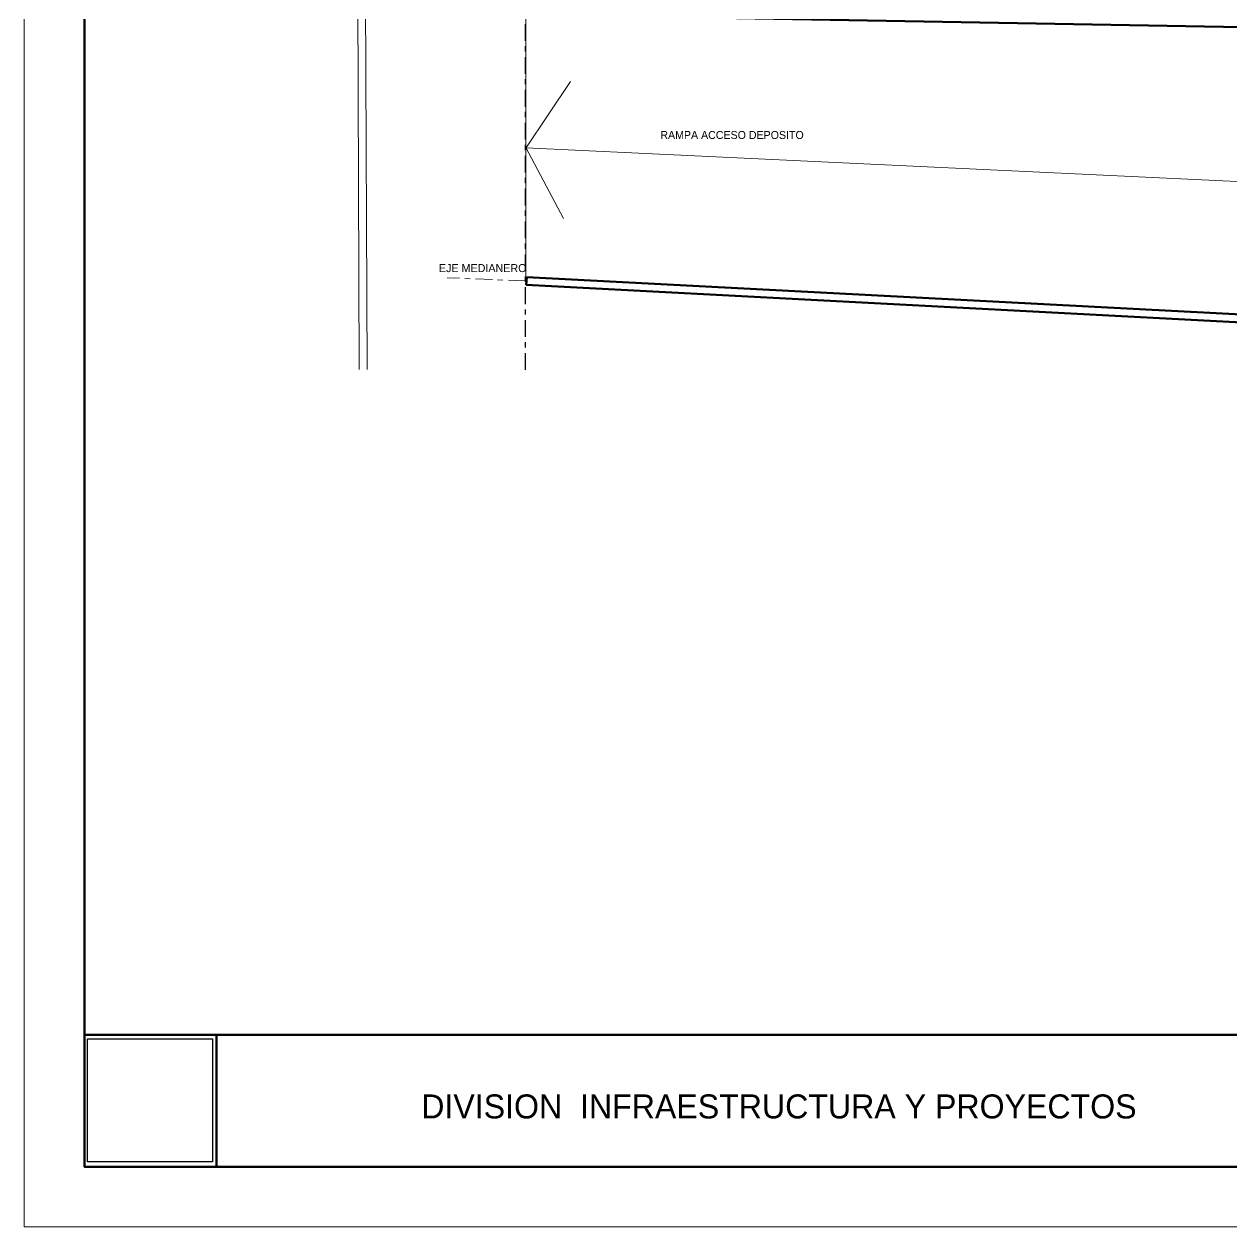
# Model space of a CAD drawing. Header units: metres. Extents: x -5.5 to 74.5, y -93.9 to -36.5.
# Drawn here: x -5.53 to 17.34, y -93.94 to -71.15 of the extents above; entities that cross this region are included whole.
import ezdxf

# ---------------------------------------------------------------- set-up
doc = ezdxf.new("R2010")
doc.units = ezdxf.units.M
doc.header["$LTSCALE"] = 0.508
doc.linetypes.add('STYLE_06', pattern=[1.041641, 0.625, -0.208282, 0.069427, -0.138931])
for name, color, linetype in [('MUROS', 7, 'Continuous'), ('ROTULO', 7, 'Continuous'), ('TEXTO', 7, 'Continuous'), ('VARIOS', 7, 'Continuous')]:
    doc.layers.add(name, color=color, linetype=linetype)
doc.styles.add('Futura', font='')
doc.styles.get('Futura').set_extended_font_data('Futura')
picture_1 = doc.add_image_def('image1.jpg', size_in_pixel=(666, 656))

msp = doc.modelspace()

# ---------------------------------------------------------------- linework, layer by layer
at = {"layer": 'MUROS', "linetype": 'Continuous', "lineweight": 20}
msp.add_line((3.969, -70.57), (3.969, -76.04), dxfattribs=at)
at = {"layer": 'MUROS', "linetype": 'Continuous', "lineweight": 50}
for p, q in [((6.539, -71.017), (23.444, -71.312)), ((3.987, -75.945), (3.979, -76.095)), ((28.261, -77.367), (3.979, -76.095)), ((23.346, -76.96), (3.987, -75.945))]:
    msp.add_line(p, q, dxfattribs=at)
at = {"layer": 'MUROS', "linetype": 'Continuous', "lineweight": 9}
msp.add_line((3.969, -73.5), (23.399, -74.42), dxfattribs=at)
at = {"layer": 'ROTULO', "linetype": 'Continuous', "lineweight": 20}
msp.add_lwpolyline([(-5.531, -36.54), (74.469, -36.54), (74.469, -93.94), (-5.531, -93.94)], close=True, dxfattribs=at)
at = {"layer": 'ROTULO', "linetype": 'Continuous', "lineweight": 50}
for points in [[(-4.391, -37.69), (73.319, -37.69), (73.319, -92.8), (-4.391, -92.8)], [(-4.391, -90.3), (73.319, -90.3), (73.319, -92.8), (-4.391, -92.8)], [(-4.391, -90.3), (-1.891, -90.3), (-1.891, -92.8), (-4.391, -92.8)]]:
    msp.add_lwpolyline(points, close=True, dxfattribs=at)
at = {"layer": 'VARIOS', "linetype": 'Continuous', "lineweight": 9}
for p, q in [((0.816, -77.7), (0.703, -50.68)), ((0.966, -77.7), (0.853, -50.68)), ((3.969, -73.505), (4.819, -72.24)), ((3.97, -73.494), (4.685, -74.839))]:
    msp.add_line(p, q, dxfattribs=at)
at = {"layer": 'VARIOS', "linetype": 'STYLE_06', "lineweight": 30}
msp.add_line((3.966, -77.704), (3.964, -67.84), dxfattribs=at)
at = {"layer": 'VARIOS', "linetype": 'STYLE_06', "lineweight": 9}
msp.add_line((3.96, -76.02), (2.48, -75.96), dxfattribs=at)

# ---------------------------------------------------------------- texts
at = {"layer": 'ROTULO', "insert": (1.99, -91.431), "char_height": 0.45475, "attachment_point": 1, "line_spacing_factor": 0.96736, "style": 'Futura'}
msp.add_mtext('DIVISION  INFRAESTRUCTURA Y PROYECTOS', dxfattribs=at)
at = {"layer": 'TEXTO', "insert": (6.519, -73.179), "char_height": 0.15039, "width": 2.67222, "attachment_point": 1, "line_spacing_factor": 0.96736, "style": 'Futura'}
msp.add_mtext('RAMPA ACCESO DEPOSITO', dxfattribs=at)
at = {"layer": 'TEXTO', "insert": (2.325, -75.7), "char_height": 0.15182, "attachment_point": 1, "line_spacing_factor": 0.96736, "style": 'Futura'}
msp.add_mtext('EJE MEDIANERO', dxfattribs=at)

# ---------------------------------------------------------------- pictures from other files: only their frames are drawn
at = {"layer": 'ROTULO'}
image = msp.add_image(picture_1, insert=(-4.331, -92.71), size_in_units=(2.37, 2.33), dxfattribs=at)
image.dxf.flags = 7

doc.saveas('drawing.dxf')
